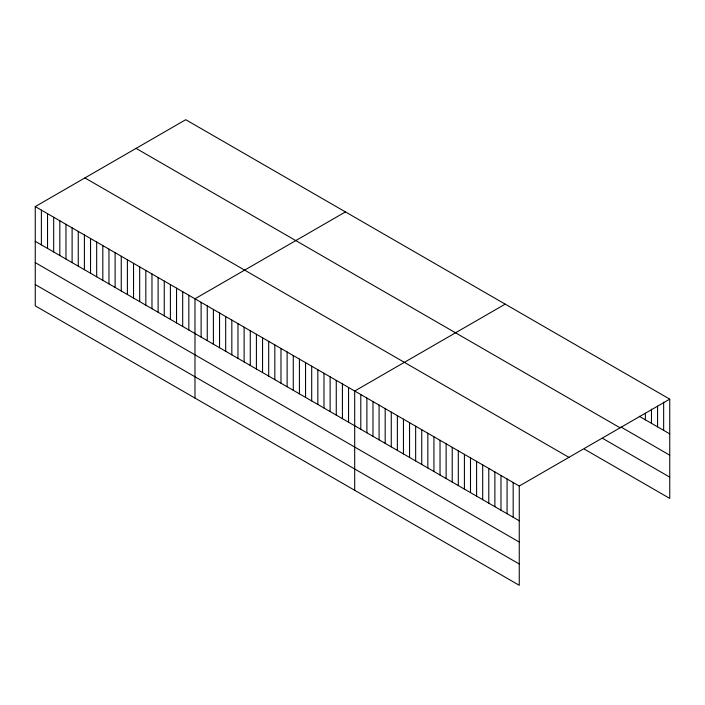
<?xml version="1.0" encoding="UTF-8"?>
<svg xmlns="http://www.w3.org/2000/svg" width="705" height="705" viewBox="0 0 705 705"><rect width="100%" height="100%" fill="white"/><g stroke="black" fill="none" stroke-linecap="round" stroke-linejoin="round"><path stroke-width="1.06" d="M35.25 206.583L519.259 486.027L519.259 585.3L35.25 305.855L35.25 206.583L185.741 119.7L669.75 399.145L669.75 498.417L584.419 449.156M345.459 211.914L194.977 298.797L194.977 398.069M505.185 304.137L354.694 391.019L354.694 490.292M519.259 486.027L669.75 399.145M639.276 416.285L669.75 433.875M620.99 427.027L669.75 455.174M136.074 148.376L620.092 427.812M602.704 438.413L669.75 477.118M84.908 177.916L568.926 457.351M35.25 241.321L519.259 520.766M35.25 262.613L519.259 542.057M35.25 284.556L519.259 564M663.652 402.141L663.652 430.358M657.562 406.212L657.562 426.842M651.464 409.208L651.464 423.326M645.366 413.289L645.366 419.801M513.17 482.511L513.17 517.241M507.071 478.986L507.071 513.725M500.982 475.47L500.982 510.209M494.884 471.953L494.884 506.684M488.785 468.428L488.785 503.167M482.696 464.912L482.696 499.651M476.598 461.396L476.598 496.126M470.499 457.871L470.499 492.61M464.41 454.355L464.41 489.094M458.312 450.839L458.312 485.569M452.222 447.322L452.222 482.053M446.124 443.798L446.124 478.536M440.026 440.281L440.026 475.02M433.936 436.765L433.936 471.495M427.838 433.24L427.838 467.979M421.74 429.724L421.74 464.463M415.65 426.208L415.65 460.938M409.552 422.683L409.552 457.422M403.454 419.167L403.454 453.905M397.364 415.65L397.364 450.38M391.266 412.125L391.266 446.864M385.177 408.609L385.177 443.348M379.079 405.093L379.079 439.823M372.98 401.577L372.98 436.307M366.891 398.052L366.891 432.791M360.793 394.536L360.793 429.274M348.552 387.468L348.552 422.207M342.41 383.925L342.41 418.655M336.267 380.374L336.267 415.113M330.125 376.831L330.125 411.561M323.983 373.28L323.983 408.019M317.84 369.737L317.84 404.467M311.698 366.186L311.698 400.925M305.556 362.643L305.556 397.373M299.413 359.092L299.413 393.831M293.262 355.549L293.262 390.288M287.12 351.998L287.12 386.737M280.978 348.455L280.978 383.194M274.835 344.904L274.835 379.642M268.693 341.361L268.693 376.1M262.551 337.818L262.551 372.548M256.409 334.267L256.409 369.006M250.266 330.724L250.266 365.454M244.124 327.173L244.124 361.912M237.973 323.63L237.973 358.36M231.83 320.079L231.83 354.818M225.688 316.536L225.688 351.266M219.546 312.985L219.546 347.724M213.403 309.442L213.403 344.172M207.261 305.891L207.261 340.63M201.119 302.348L201.119 337.078M188.834 295.254L188.834 329.993M182.692 291.703L182.692 326.441M176.541 288.16L176.541 322.899M170.399 284.608L170.399 319.347M164.256 281.066L164.256 315.805M158.114 277.523L158.114 312.253M151.972 273.972L151.972 308.711M145.829 270.429L145.829 305.159M139.687 266.878L139.687 301.617M133.545 263.335L133.545 298.065M127.402 259.784L127.402 294.523M121.251 256.241L121.251 290.971M115.109 252.69L115.109 287.429M108.967 249.147L108.967 283.877M102.824 245.596L102.824 280.334M96.682 242.053L96.682 276.783M90.54 238.501L90.54 273.24M84.397 234.959L84.397 269.698M78.255 231.407L78.255 266.146M72.113 227.865L72.113 262.604M65.97 224.313L65.97 259.052M59.819 220.771L59.819 255.51M53.677 217.228L53.677 251.958M47.535 213.677L47.535 248.416M41.392 210.134L41.392 244.864"/></g></svg>
